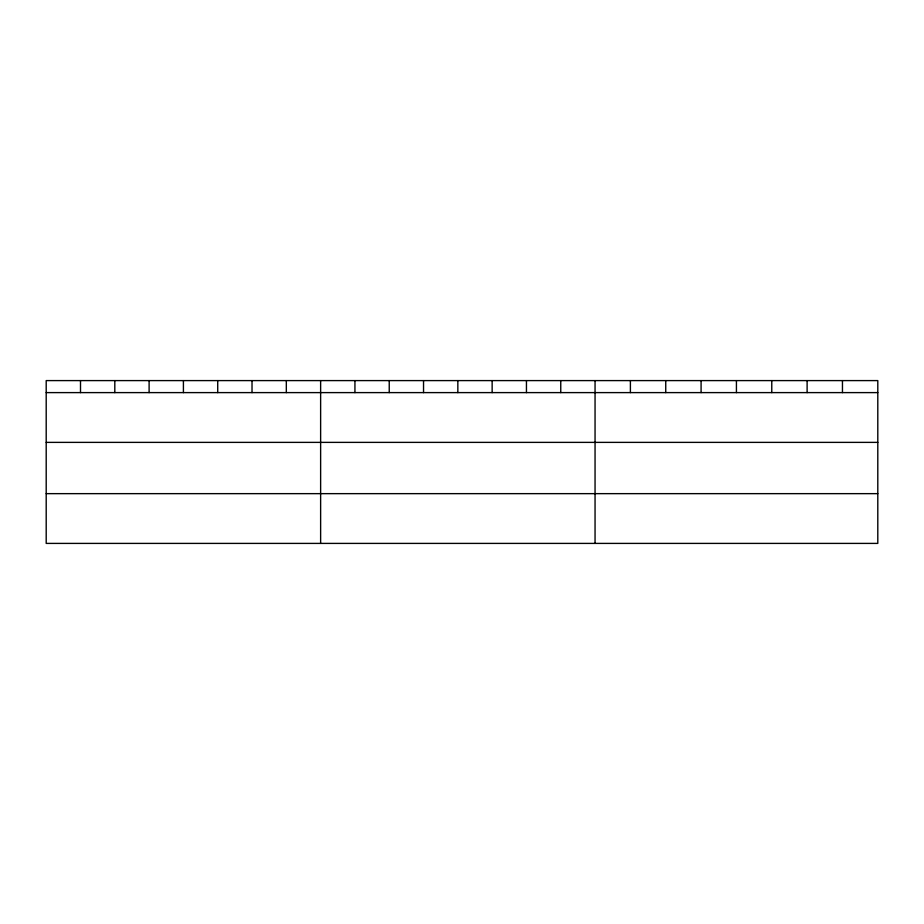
<?xml version="1.0" encoding="UTF-8"?>
<svg xmlns="http://www.w3.org/2000/svg" width="924" height="924" viewBox="0 0 924 924"><rect width="100%" height="100%" fill="white"/><g stroke="black" fill="none" stroke-linecap="round" stroke-linejoin="round"><path stroke-width="1.39" d="M877.8 442.377L877.8 380.596L46.2 380.596L46.2 543.404L877.8 543.404L877.8 442.377L46.2 442.377M46.2 392.608L877.8 392.608M46.2 493.647L877.8 493.647M842.457 380.596L842.457 392.608M807.114 380.596L807.114 392.608M771.771 380.596L771.771 392.608M736.428 380.596L736.428 392.608M701.085 380.596L701.085 392.608M665.742 380.596L665.742 392.608M630.399 380.596L630.399 392.608M595.056 380.596L595.056 543.404M560.753 380.596L560.753 392.608M526.449 380.596L526.449 392.608M492.146 380.596L492.146 392.608M457.842 380.596L457.842 392.608M423.538 380.596L423.538 392.608M389.235 380.596L389.235 392.608M354.932 380.596L354.932 392.608M320.628 380.596L320.628 543.404M286.325 380.596L286.325 392.608M252.021 380.596L252.021 392.608M217.718 380.596L217.718 392.608M183.414 380.596L183.414 392.608M149.111 380.596L149.111 392.608M114.807 380.596L114.807 392.608M80.504 380.596L80.504 392.608"/></g></svg>
